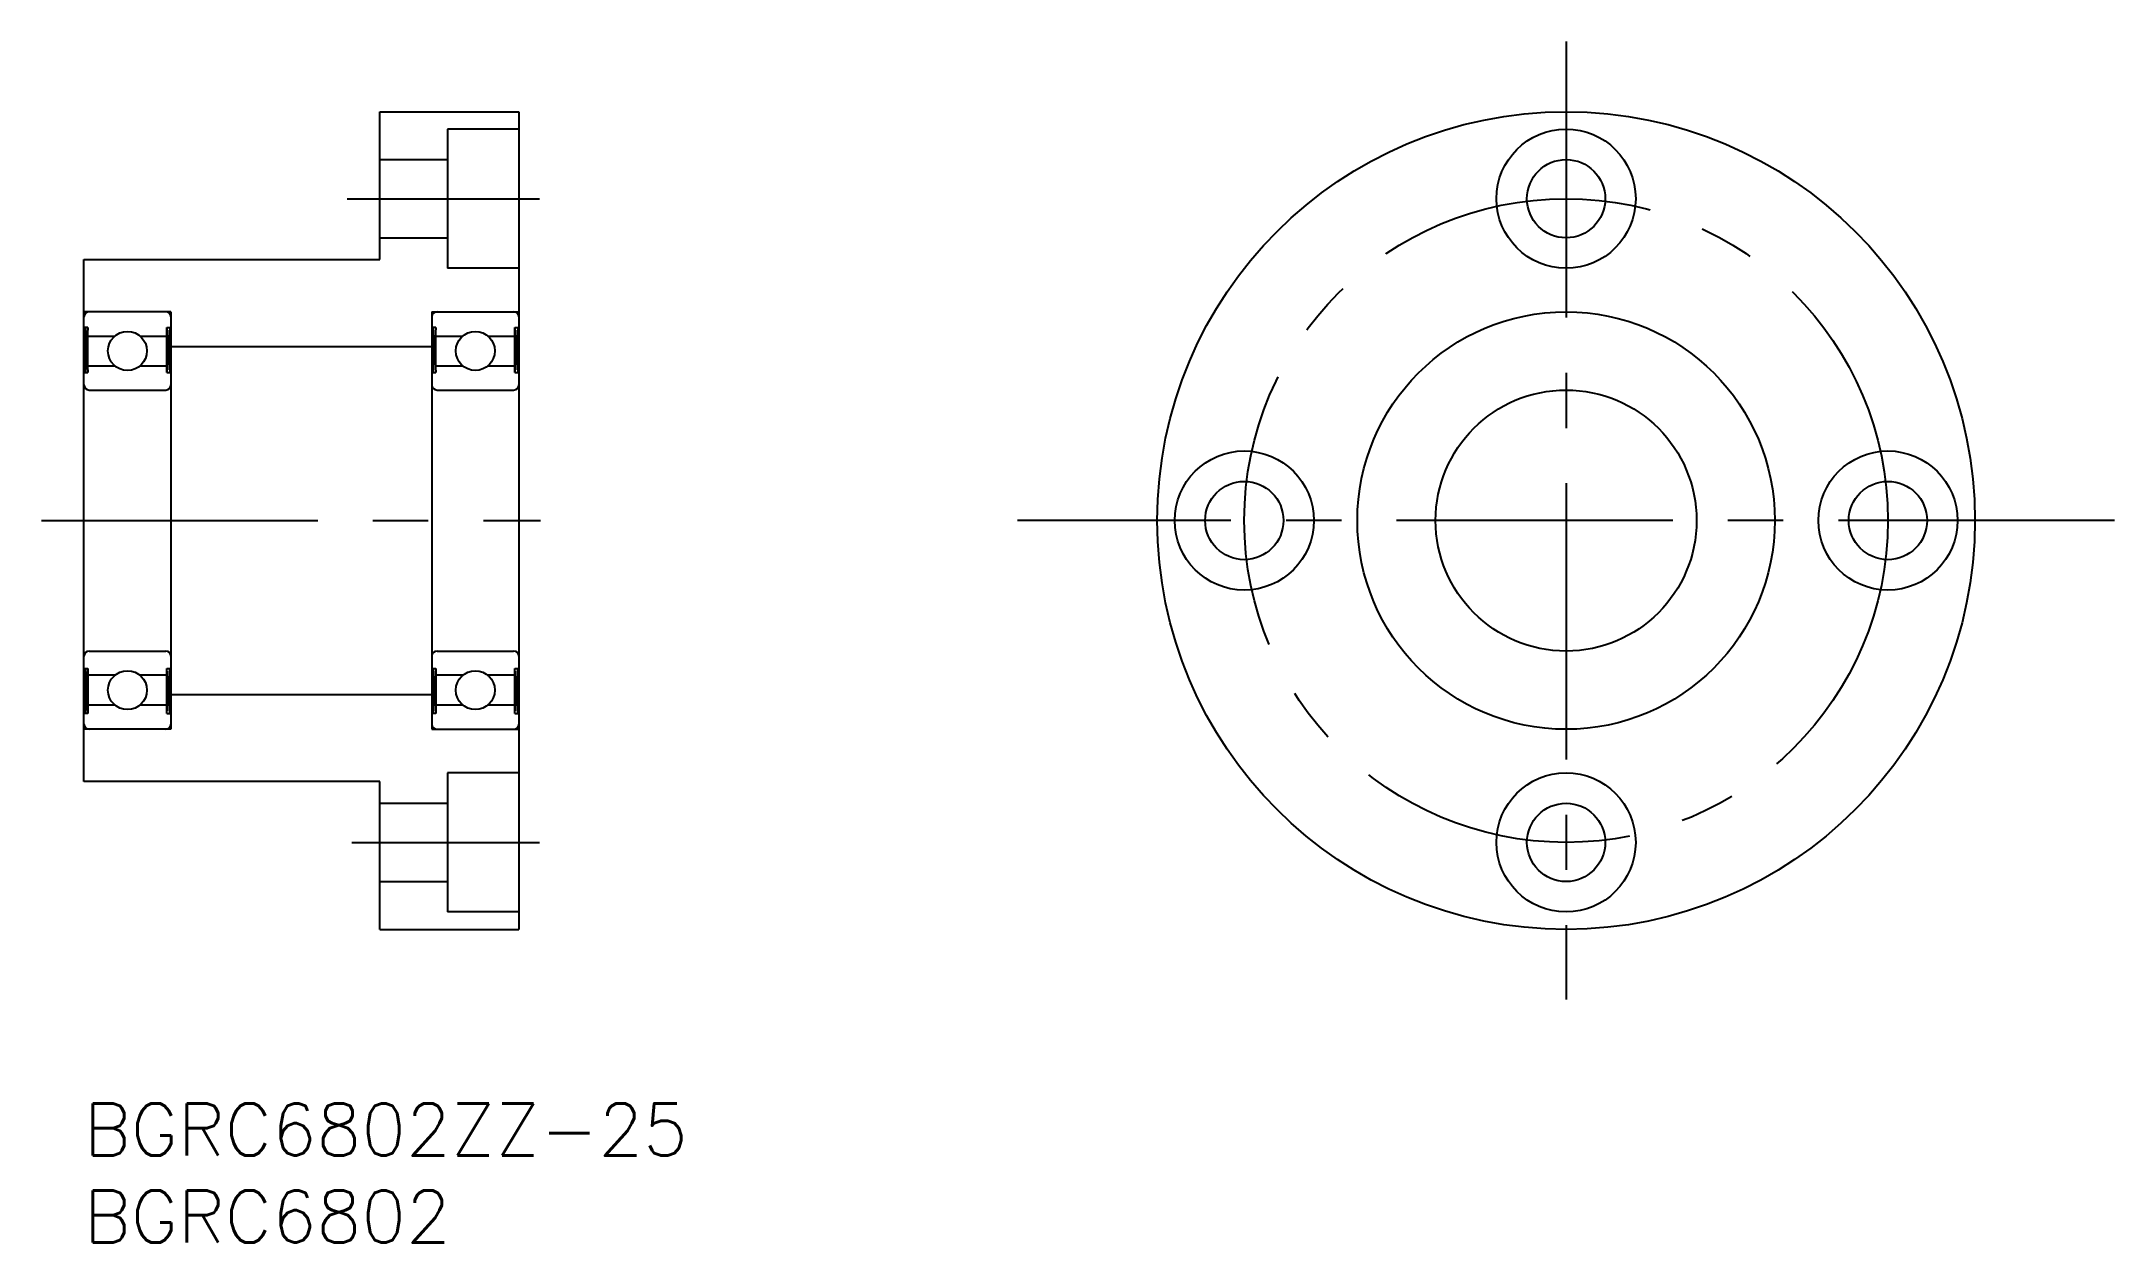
# Model space of a CAD drawing. Extents: x -2 to 117, y -8 to 61.
import ezdxf

# ---------------------------------------------------------------- set-up
doc = ezdxf.new("R2010")
doc.units = 0
doc.header["$LTSCALE"] = 0.5
doc.linetypes.add('CENTER', pattern=[50.8, 31.75, -6.35, 6.35, -6.35])
for name, color, linetype in [('MSM_CENTER', 1, 'CENTER'), ('MSM_CONTINUOUS', 7, 'CONTINUOUS'), ('MSM_NARROW', 5, 'CONTINUOUS'), ('MSM_PART_NUMBER', 7, 'CONTINUOUS')]:
    doc.layers.add(name, color=color, linetype=linetype)
doc.styles.get("Standard").update_dxf_attribs({"font": 'txt.shx', "height": 3, "bigfont": 'bigfont.shx'})

# ---------------------------------------------------------------- blocks, each defined once
blk = doc.blocks.new('*U10')
at = {"layer": 'MSM_PART_NUMBER'}
blk.add_text('BGRC6802ZZ-25', height=3, dxfattribs=at).set_placement((0, -3))
blk = doc.blocks.new('*U11')
at = {"layer": 'MSM_PART_NUMBER'}
blk.add_text('BGRC6802', height=3, dxfattribs=at).set_placement((0, -8))

msp = doc.modelspace()

# ---------------------------------------------------------------- linework, layer by layer
at = {"layer": 'MSM_CENTER'}
for p, q in [((85.2, 61.04), (85.2, 5.96)), ((15.13, 52), (26.18, 52)), ((-2.44, 33.5), (26.24, 33.5)), ((116.73, 33.5), (53.67, 33.5)), ((15.39, 15), (26.18, 15))]:
    msp.add_line(p, q, dxfattribs=at)
msp.add_circle((85.2, 33.5), 18.5, dxfattribs=at)
at = {"layer": 'MSM_CONTINUOUS'}
for p, q in [((17, 48.5), (17, 57)), ((17, 57), (25, 57)), ((25, 57), (25, 10)), ((20.9, 56), (20.9, 48)), ((25, 56), (20.9, 56)), ((17, 54.25), (20.9, 54.25)), ((17, 49.75), (20.9, 49.75)), ((0, 48.5), (17, 48.5)), ((0, 18.5), (0, 48.5)), ((25, 48), (20.9, 48)), ((5, 45.5), (0, 45.5)), ((5, 45.5), (5, 21.5)), ((20, 45.5), (20, 21.5)), ((20, 45.5), (25, 45.5)), ((0.23, 44.6), (0, 44.6)), ((0.06, 42), (0.06, 44.6)), ((0.23, 42), (0.23, 44.6)), ((0.23, 44.1), (1.76, 44.1)), ((3.24, 44.1), (4.77, 44.1)), ((4.77, 42), (4.77, 44.6)), ((4.77, 44.6), (5, 44.6)), ((4.94, 44.6), (4.94, 42)), ((20.23, 44.6), (20, 44.6)), ((20.06, 42), (20.06, 44.6)), ((20.23, 42), (20.23, 44.6)), ((20.23, 44.1), (21.76, 44.1)), ((23.24, 44.1), (24.77, 44.1)), ((24.77, 42), (24.77, 44.6)), ((24.77, 44.6), (25, 44.6)), ((24.94, 44.6), (24.94, 42)), ((5, 43.5), (20, 43.5)), ((0, 42), (0.23, 42)), ((1.79, 42.37), (0.23, 42.37)), ((4.77, 42.37), (3.21, 42.37)), ((4.77, 42), (5, 42)), ((20, 42), (20.23, 42)), ((21.79, 42.37), (20.23, 42.37)), ((24.77, 42.37), (23.21, 42.37)), ((24.77, 42), (25, 42)), ((0.3, 41), (4.7, 41)), ((20.3, 41), (24.7, 41)), ((0.3, 26), (4.7, 26)), ((20.3, 26), (24.7, 26)), ((0, 25), (0.23, 25)), ((0.06, 25), (0.06, 22.4)), ((0.23, 25), (0.23, 22.4)), ((1.79, 24.62), (0.23, 24.62)), ((4.77, 24.62), (3.21, 24.62)), ((4.77, 25), (5, 25)), ((4.77, 22.4), (4.77, 25)), ((4.77, 22.4), (4.94, 25)), ((4.94, 22.4), (4.77, 25)), ((4.94, 22.4), (4.94, 25)), ((20, 25), (20.23, 25)), ((20.06, 25), (20.06, 22.4)), ((20.23, 25), (20.23, 22.4)), ((21.79, 24.62), (20.23, 24.62)), ((24.77, 24.62), (23.21, 24.62)), ((24.77, 25), (25, 25)), ((24.77, 22.4), (24.77, 25)), ((24.77, 22.4), (24.94, 25)), ((24.94, 22.4), (24.77, 25)), ((24.94, 22.4), (24.94, 25)), ((0.23, 22.9), (1.76, 22.9)), ((3.24, 22.9), (4.77, 22.9)), ((5, 23.5), (20, 23.5)), ((20.23, 22.9), (21.76, 22.9)), ((23.24, 22.9), (24.77, 22.9)), ((0.23, 22.4), (0, 22.4)), ((5, 21.5), (0, 21.5)), ((4.77, 22.4), (5, 22.4)), ((20.23, 22.4), (20, 22.4)), ((20, 21.5), (25, 21.5)), ((24.77, 22.4), (25, 22.4)), ((17, 18.5), (0, 18.5)), ((17, 10), (17, 18.5)), ((20.9, 19), (20.9, 11)), ((25, 19), (20.9, 19)), ((17, 17.25), (20.9, 17.25)), ((17, 12.75), (20.9, 12.75)), ((25, 11), (20.9, 11)), ((17, 10), (25, 10))]:
    msp.add_line(p, q, dxfattribs=at)
for centre, radius in [((85.2, 33.5), 23.5), ((85.2, 52), 4), ((85.2, 52), 2.25), ((85.2, 33.5), 12), ((2.5, 43.25), 1.12), ((22.5, 43.25), 1.12), ((85.2, 33.5), 7.5), ((66.7, 33.5), 4), ((103.7, 33.5), 4), ((66.7, 33.5), 2.25), ((103.7, 33.5), 2.25), ((2.5, 23.75), 1.12), ((22.5, 23.75), 1.12), ((85.2, 15), 4), ((85.2, 15), 2.25)]:
    msp.add_circle(centre, radius, dxfattribs=at)
for centre, start, end in [((0.3, 45.2), 90, 180), ((4.7, 45.2), 0, 90), ((20.3, 45.2), 90, 180), ((24.7, 45.2), 0, 90), ((0.3, 41.3), 180, 270), ((4.7, 41.3), 270, 0), ((20.3, 41.3), 180, 270), ((24.7, 41.3), 270, 0), ((0.3, 25.7), 90, 180), ((4.7, 25.7), 0, 90), ((20.3, 25.7), 90, 180), ((24.7, 25.7), 0, 90), ((0.3, 21.8), 180, 270), ((4.7, 21.8), 270, 0), ((20.3, 21.8), 180, 270), ((24.7, 21.8), 270, 0)]:
    msp.add_arc(centre, 0.3, start, end, dxfattribs=at)
at = {"layer": 'MSM_NARROW'}
for p, q in [((0.06, 44.6), (0.23, 42)), ((0.23, 44.6), (0.06, 42)), ((4.77, 44.6), (4.94, 42)), ((4.94, 44.6), (4.77, 42)), ((20.06, 44.6), (20.23, 42)), ((20.23, 44.6), (20.06, 42)), ((24.77, 44.6), (24.94, 42)), ((24.94, 44.6), (24.77, 42)), ((0.06, 22.4), (0.23, 25)), ((0.23, 22.4), (0.06, 25)), ((20.06, 22.4), (20.23, 25)), ((20.23, 22.4), (20.06, 25))]:
    msp.add_line(p, q, dxfattribs=at)

# ---------------------------------------------------------------- block references
at = {"layer": 'MSM_CONTINUOUS'}
for name in ['*U10', '*U11']:
    msp.add_blockref(name, (0, 0), dxfattribs=at)

doc.saveas('drawing.dxf')
